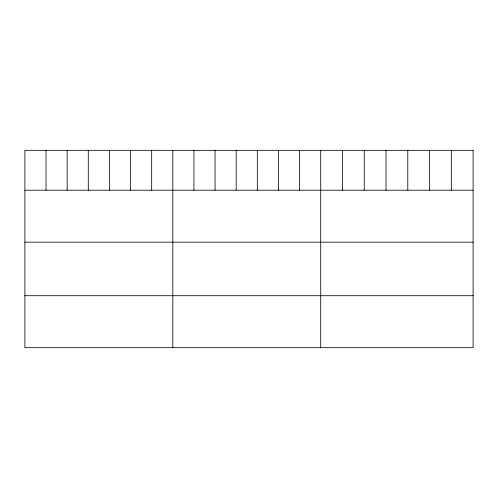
<?xml version="1.0" encoding="UTF-8"?>
<svg xmlns="http://www.w3.org/2000/svg" width="498" height="498" viewBox="0 0 498 498"><rect width="100%" height="100%" fill="white"/><g stroke="black" fill="none" stroke-linecap="round" stroke-linejoin="round"><path stroke-width="0.75" d="M24.9 190.205L473.1 190.205M24.9 242.171L473.1 242.171M24.9 295.712L473.1 295.712M451.331 150.321L451.331 190.205M429.562 150.321L429.562 190.205M407.794 150.321L407.794 190.205M386.018 150.321L386.018 190.205M364.25 150.321L364.25 190.205M342.481 150.321L342.481 190.205M320.712 150.321L320.712 347.679M299.584 150.321L299.584 190.205M278.45 150.321L278.45 190.205M257.323 150.321L257.323 190.205M236.195 150.321L236.195 190.205M215.068 150.321L215.068 190.205M193.934 150.321L193.934 190.205M172.806 150.321L172.806 347.679M151.678 150.321L151.678 190.205M130.544 150.321L130.544 190.205M109.417 150.321L109.417 190.205M88.289 150.321L88.289 190.205M67.162 150.321L67.162 190.205M46.028 150.321L46.028 190.205M473.1 150.321L24.9 150.321L24.9 347.679L473.1 347.679L473.1 150.321"/></g></svg>
